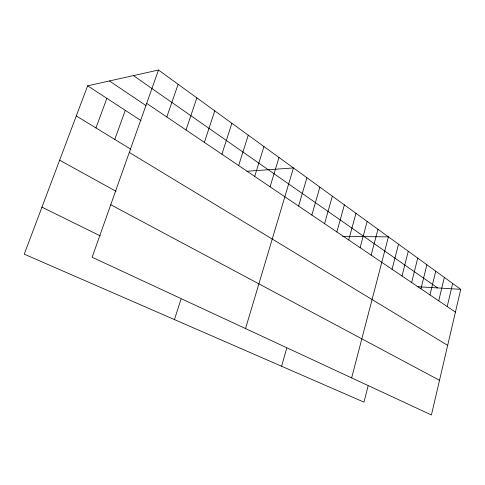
<?xml version="1.0" encoding="UTF-8"?>
<svg xmlns="http://www.w3.org/2000/svg" width="485" height="485" viewBox="0 0 485 485"><rect width="100%" height="100%" fill="white"/><g stroke="black" fill="none" stroke-linecap="round" stroke-linejoin="round"><path stroke-width="0.73" d="M460.75 289.333L431.42 414.972L92.144 257.268L158.486 70.028L460.75 289.333L417.136 286.683M447.206 306.562L452.669 283.47M438.725 300.833L444.333 277.42M429.983 294.916L435.742 271.188M420.956 288.817L426.879 264.755M411.638 282.519L417.73 258.117M402.016 276.007L408.279 251.266M368.109 385.957L363.986 402.132L24.25 254.17L87.639 85.809L158.486 70.028M392.068 269.284L398.518 244.179M351.637 377.888L388.424 236.856L342.568 236.419M371.134 255.128L377.979 229.278M360.112 247.677L367.175 221.439M348.697 239.96L355.978 213.315M336.863 231.957L344.38 204.9M281.597 366.248L286.72 348.175M324.586 223.652L332.352 196.176M311.843 215.037L319.87 187.119M298.602 206.089L306.914 177.716M245.543 328.575L293.443 167.943L246.889 171.254M270.084 186.804L279.002 157.467M254.698 176.401L263.961 146.549M238.65 165.549L248.265 135.163M174.454 319.585L181.038 299.118M221.887 154.212L231.885 123.281M204.361 142.366L214.77 110.865M186.028 129.968L196.874 97.873M166.816 116.982L178.128 84.275M114.787 139.444L125.288 110.337M95.957 127.943L106.864 98.334M41.953 207.15L100.316 235.922M110.756 204.737L439.513 380.301M59.643 160.177L116.097 191.363M129.289 152.435L447.673 345.344M76.297 115.939L130.914 149.289M87.639 85.809L141.068 120.62M109.404 80.959L146.106 105.663M146.676 103.36L455.427 312.128M133.43 75.605L437.628 287.932"/></g></svg>
